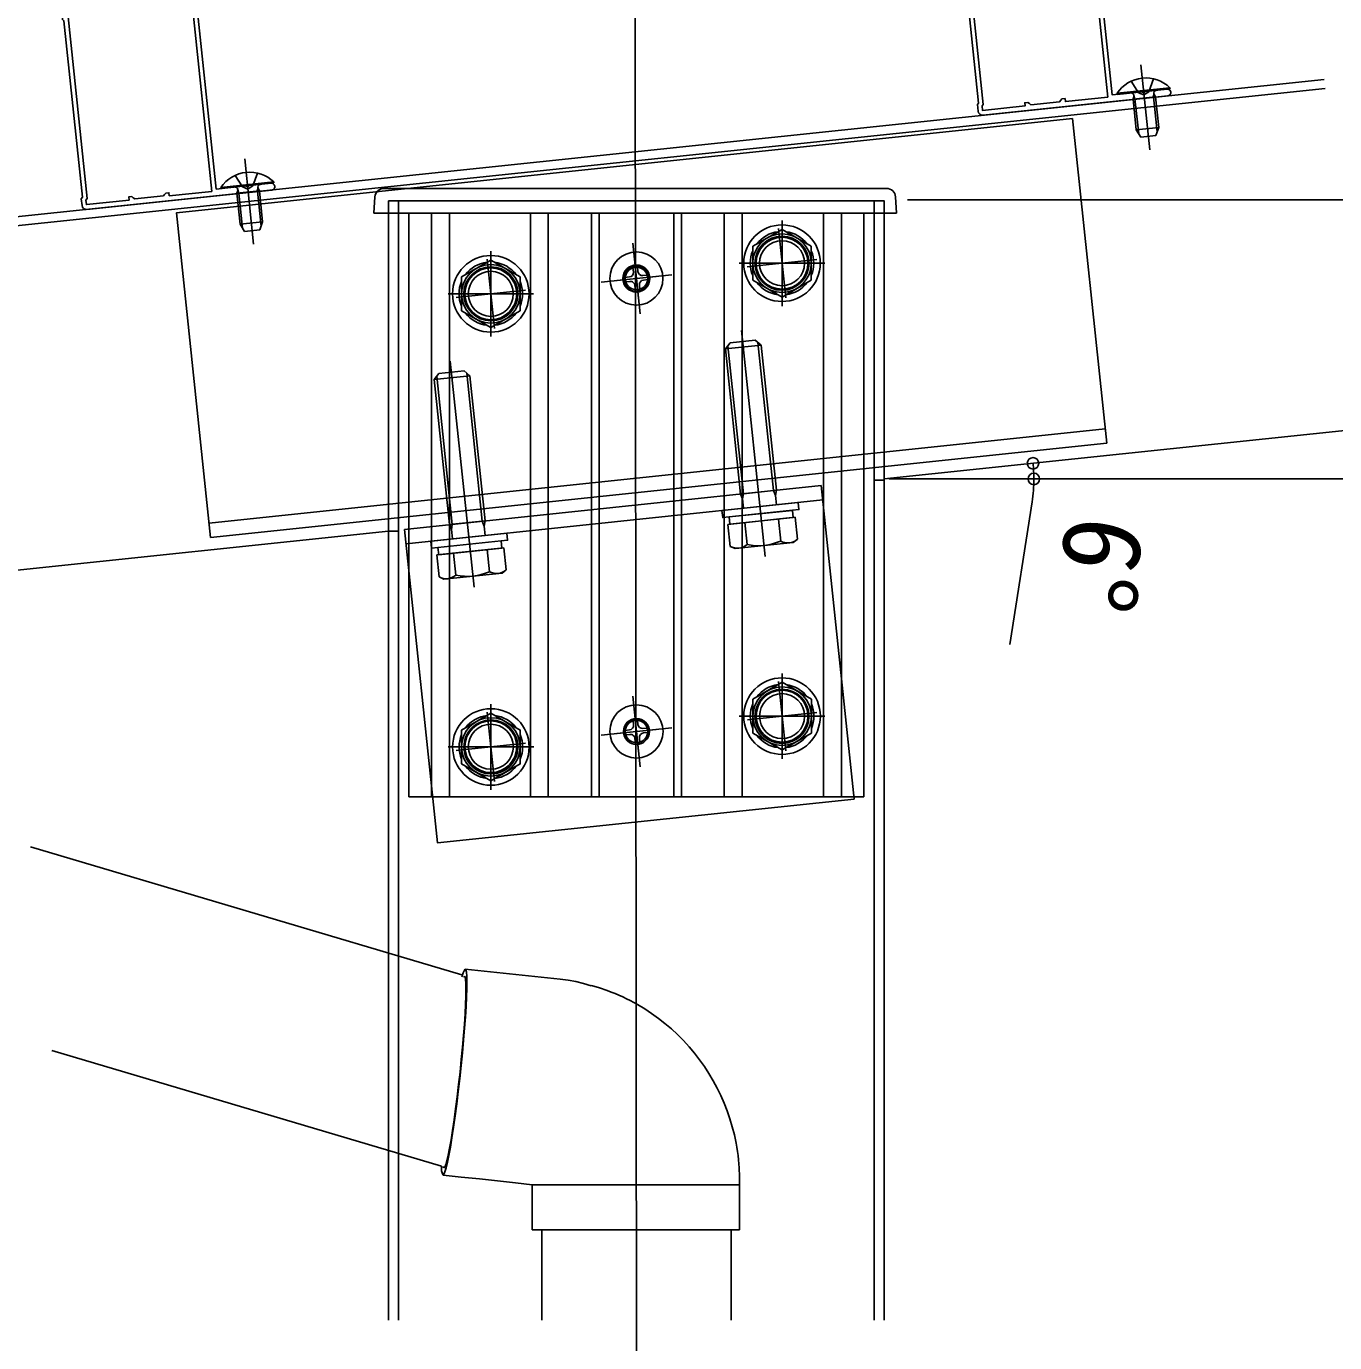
# Model space of a CAD drawing. Units: millimetres, scale not verified. Extents: x -1050 to 1050, y -1566 to 1557.
# Drawn here: x -98 to 192.5, y -1047.1 to -754.9 of the extents above; entities that cross this region are included whole.
import ezdxf
from ezdxf.enums import TextEntityAlignment as Align

# ---------------------------------------------------------------- set-up
doc = ezdxf.new("R2010")
doc.units = ezdxf.units.MM
doc.header["$LTSCALE"] = 8
for name, color, linetype in [('0-2_YKK_11', 7, 'Continuous'), ('0-4_YKK_12', 2, 'Continuous'), ('0-5_YKK_13', 4, 'Continuous'), ('0-7_YKK_D', 6, 'Continuous')]:
    doc.layers.add(name, color=color, linetype=linetype)
doc.styles.add('ＭＳ ゴシック', font='')
doc.styles.get('ＭＳ ゴシック').set_extended_font_data('MS Gothic')

msp = doc.modelspace()

# ---------------------------------------------------------------- linework, layer by layer
at = {"layer": '0-2_YKK_11'}
for points in [[(142.14, -770.586), (137.76, -728.916), (110.212, -731.811), (114.457, -772.203), (114.19, -772.533), (114.293, -773.513), (123.741, -772.52), (123.668, -771.824), (124.364, -771.751), (124.694, -772.018), (125.024, -772.285), (131.388, -771.616), (131.655, -771.286), (131.922, -770.956), (132.619, -770.883), (132.692, -771.579)], [(-56.765, -791.492), (-61.144, -749.821), (-88.693, -752.717), (-84.447, -793.109), (-84.714, -793.438), (-84.611, -794.419), (-75.163, -793.426), (-75.236, -792.729), (-74.54, -792.656), (-74.211, -792.923), (-73.881, -793.19), (-67.516, -792.521), (-67.249, -792.192), (-66.982, -791.862), (-66.286, -791.789), (-66.213, -792.485)]]:
    msp.add_lwpolyline(points, close=True, dxfattribs=at)
for points in [[(138.65, -727.817), (143.092, -770.084), (149.598, -769.4), (149.793, -769.5), (150.34, -769.443), (150.51, -769.304), (155.275, -768.803)], [(113.309, -773.717), (113.152, -772.225), (113.419, -771.895), (109.301, -732.711), (108.971, -732.444), (108.814, -730.952)], [(-60.254, -748.722), (-55.812, -790.989), (-49.306, -790.306), (-49.111, -790.406), (-48.564, -790.348), (-48.395, -790.21), (-43.629, -789.709)], [(-85.595, -794.623), (-85.752, -793.131), (-85.485, -792.801), (-89.604, -753.617), (-89.933, -753.35), (-90.09, -751.858)], [(155.432, -770.295), (143.249, -771.576), (114.408, -774.607)], [(-43.472, -791.201), (-55.655, -792.481), (-84.496, -795.513)]]:
    msp.add_lwpolyline(points, dxfattribs=at)
for centre, radius, start, end in [((155.354, -769.549), 0.75, 275.99999, 96.00001), ((114.304, -773.612), 1, 186.00001, 275.99999), ((-43.551, -790.455), 0.75, 275.99999, 96.00001), ((-84.601, -794.518), 1, 186.00001, 275.99999)]:
    msp.add_arc(centre, radius, start, end, dxfattribs=at)
at = {"layer": '0-4_YKK_12'}
for p, q in [((37.187, -720.128), (37.815, -1413.805)), ((149.427, -763.385), (151.413, -782.281)), ((-111.606, -798.362), (190.141, -766.647)), ((-111.397, -800.351), (190.35, -768.636)), ((-111.397, -800.351), (190.35, -768.636)), ((-49.477, -784.291), (-47.491, -803.187)), ((-17.53, -796.342), (-17.53, -793.604)), ((-15.33, -796.342), (-15.33, -793.604)), ((90.27, -796.342), (90.27, -793.604)), ((-17.53, -796.342), (-17.53, -1042.093)), ((-15.33, -796.342), (-15.33, -1042.093)), ((-13.03, -796.342), (87.97, -796.342)), ((-13.03, -796.342), (-13.03, -925.942)), ((-8.03, -796.342), (-8.03, -925.942)), ((-4.03, -796.342), (-4.03, -925.942)), ((13.97, -796.342), (13.97, -925.942)), ((17.87, -796.342), (17.87, -925.942)), ((27.47, -796.342), (27.47, -925.942)), ((29.17, -796.342), (29.17, -925.942)), ((45.77, -796.342), (45.77, -925.942)), ((47.47, -796.342), (47.47, -925.942)), ((56.97, -796.342), (56.97, -925.942)), ((60.97, -796.342), (60.97, -925.942)), ((78.97, -796.342), (78.97, -925.942)), ((82.97, -796.342), (82.97, -925.942)), ((87.97, -796.342), (87.97, -925.942)), ((90.27, -796.342), (90.27, -1042.093)), ((92.47, -796.342), (92.47, -1042.093)), ((38.296, -818.704), (36.645, -802.991)), ((29.614, -811.673), (45.327, -810.022)), ((92.47, -855.342), (198.294, -844.22)), ((90.27, -855.604), (92.47, -855.604)), ((-103.452, -875.935), (-17.53, -866.904)), ((-17.53, -866.942), (-15.33, -866.942)), ((38.306, -919.254), (36.655, -903.541)), ((29.624, -912.223), (45.337, -910.572)), ((-13.03, -925.942), (87.97, -925.942))]:
    msp.add_line(p, q, dxfattribs=at)
msp.add_lwpolyline([(92.47, -796.342), (92.47, -793.604), (-17.53, -793.604)], dxfattribs=at)
for centre, radius in [((69.77, -807.442), 6), ((69.77, -807.442), 6), ((69.792, -807.45), 6), ((5.148, -814.245), 6), ((5.17, -814.242), 6), ((5.17, -814.242), 6), ((37.47, -810.848), 3), ((37.47, -810.942), 2.75), ((69.77, -908.042), 6), ((69.77, -908.042), 6), ((5.17, -914.842), 6), ((5.17, -914.842), 6), ((37.47, -911.542), 2.75)]:
    msp.add_circle(centre, radius, dxfattribs=at)
at = {"layer": '0-5_YKK_13'}
for p, q in [((155.896, -768.489), (144.161, -769.722)), ((147.298, -767.045), (148.929, -769.606)), ((152.27, -766.522), (151.207, -769.367)), ((155.896, -768.489), (155.922, -768.735)), ((144.161, -769.722), (144.186, -769.969)), ((144.186, -769.969), (155.922, -768.735)), ((147.714, -771.006), (147.867, -770.391)), ((152.687, -770.483), (147.714, -771.006)), ((147.714, -771.006), (148.435, -777.868)), ((148.145, -770.96), (147.856, -770.063)), ((148.145, -770.96), (148.962, -778.738)), ((150.132, -770.092), (148.929, -769.606)), ((150.132, -770.092), (151.207, -769.367)), ((152.256, -770.528), (152.352, -769.59)), ((152.256, -770.528), (153.074, -778.306)), ((152.687, -770.483), (152.41, -769.914)), ((152.687, -770.483), (153.408, -777.345)), ((141.867, -847.436), (134.288, -775.333)), ((153.408, -777.345), (148.435, -777.868)), ((149.409, -779.475), (148.435, -777.868)), ((152.79, -779.12), (149.409, -779.475)), ((153.408, -777.345), (152.79, -779.12)), ((-51.607, -787.95), (-49.975, -790.512)), ((-46.634, -787.428), (-47.697, -790.272)), ((-43.008, -789.395), (-54.744, -790.628)), ((-54.744, -790.628), (-54.718, -790.875)), ((-54.718, -790.875), (-42.983, -789.641)), ((-51.19, -791.911), (-51.037, -791.297)), ((-46.218, -791.389), (-51.19, -791.911)), ((-51.19, -791.911), (-50.469, -798.774)), ((-50.76, -791.866), (-51.048, -790.968)), ((-50.76, -791.866), (-49.942, -799.643)), ((-48.773, -790.997), (-49.975, -790.512)), ((-48.773, -790.997), (-47.697, -790.272)), ((-46.648, -791.434), (-46.552, -790.496)), ((-46.648, -791.434), (-45.831, -799.211)), ((-46.218, -791.389), (-46.495, -790.82)), ((-46.218, -791.389), (-45.496, -798.251)), ((-43.008, -789.395), (-42.983, -789.641)), ((93.003, -790.842), (-18.562, -790.842)), ((-20.558, -792.72), (-20.78, -796.342)), ((94.999, -792.72), (95.22, -796.342)), ((-19.306, -796.342), (-20.78, -796.342)), ((-18.78, -796.342), (-19.306, -796.342)), ((93.72, -796.342), (-18.78, -796.342)), ((93.747, -796.342), (93.22, -796.342)), ((95.22, -796.342), (93.747, -796.342)), ((-45.496, -798.251), (-50.469, -798.774)), ((-49.496, -800.381), (-50.469, -798.774)), ((-46.114, -800.025), (-49.496, -800.381)), ((-45.496, -798.251), (-46.114, -800.025)), ((70.602, -815.158), (68.982, -799.743)), ((69.792, -816.95), (69.792, -797.95)), ((5.958, -821.952), (4.338, -806.537)), ((5.148, -823.745), (5.148, -804.745)), ((37.013, -806.497), (37.928, -815.199)), ((60.292, -807.45), (79.292, -807.45)), ((77.5, -806.64), (62.085, -808.261)), ((41.821, -810.39), (33.119, -811.305)), ((39.014, -811.188), (40.009, -811.084)), ((-4.352, -814.245), (14.648, -814.245)), ((12.856, -813.435), (-2.559, -815.055)), ((66.081, -872.595), (60.803, -822.372)), ((58.279, -825.151), (57.211, -826.47)), ((65.168, -825.633), (57.211, -826.47)), ((57.211, -826.47), (60.598, -858.692)), ((57.788, -825.758), (61.243, -858.624)), ((63.849, -824.565), (58.279, -825.151)), ((63.849, -824.565), (65.168, -825.633)), ((64.455, -825.057), (67.91, -857.924)), ((68.554, -857.856), (65.168, -825.633)), ((1.438, -879.39), (-3.841, -829.166)), ((-6.364, -831.945), (-7.432, -833.264)), ((0.524, -832.428), (-7.432, -833.264)), ((-6.856, -832.552), (-3.401, -865.419)), ((-0.795, -831.36), (-6.364, -831.945)), ((-0.795, -831.36), (0.524, -832.428)), ((-0.188, -831.851), (3.266, -864.718)), ((3.91, -864.65), (0.524, -832.428)), ((-7.432, -833.264), (-4.046, -865.487)), ((-57.372, -865.159), (141.532, -844.253)), ((-57.038, -868.341), (141.867, -847.436)), ((-13.991, -866.532), (78.5, -856.811)), ((-13.991, -866.532), (78.5, -856.811)), ((68.554, -857.856), (60.598, -858.692)), ((60.598, -858.692), (61.038, -859.775)), ((61.038, -859.775), (61.243, -858.624)), ((68.349, -859.006), (67.91, -857.924)), ((68.349, -859.006), (68.554, -857.856)), ((68.567, -861.072), (68.349, -859.006)), ((78.5, -856.811), (85.817, -926.427)), ((78.5, -856.811), (85.817, -926.427)), ((-13.656, -869.714), (78.834, -859.993)), ((-13.656, -869.714), (78.834, -859.993)), ((61.255, -861.841), (61.038, -859.775)), ((3.91, -864.65), (-4.046, -865.487)), ((3.706, -865.8), (3.266, -864.718)), ((3.706, -865.8), (3.91, -864.65)), ((57.781, -865.424), (72.71, -863.854)), ((61.267, -865.057), (69.223, -864.221)), ((68.977, -864.247), (69.492, -869.139)), ((72.71, -863.854), (73.224, -868.747)), ((-4.046, -865.487), (-3.606, -866.569)), ((-3.606, -866.569), (-3.401, -865.419)), ((-3.389, -868.635), (-3.606, -866.569)), ((3.923, -867.867), (3.706, -865.8)), ((57.781, -865.424), (58.295, -870.316)), ((61.513, -865.031), (62.027, -869.924)), ((-6.863, -872.218), (8.066, -870.649)), ((8.066, -870.649), (8.58, -875.541)), ((59.356, -870.788), (58.295, -870.316)), ((59.356, -870.788), (72.285, -869.429)), ((72.285, -869.429), (73.224, -868.747)), ((-6.863, -872.218), (-6.349, -877.11)), ((-3.377, -871.852), (4.579, -871.015)), ((-3.131, -871.826), (-2.617, -876.718)), ((4.334, -871.041), (4.848, -875.934)), ((-5.288, -877.583), (7.641, -876.224)), ((7.641, -876.224), (8.58, -875.541)), ((-5.288, -877.583), (-6.349, -877.11)), ((69.803, -917.5), (69.803, -898.5)), ((68.993, -900.293), (70.613, -915.708)), ((68.993, -900.293), (70.613, -915.708)), ((5.17, -924.342), (5.17, -905.342)), ((4.349, -907.087), (5.969, -922.502)), ((4.349, -907.087), (5.969, -922.502)), ((37.023, -907.046), (37.938, -915.748)), ((37.023, -907.046), (37.938, -915.748)), ((60.303, -908), (79.303, -908)), ((77.51, -907.19), (62.095, -908.81)), ((77.51, -907.19), (62.095, -908.81)), ((41.832, -910.94), (33.13, -911.855)), ((41.832, -910.94), (33.13, -911.855)), ((39.025, -911.738), (40.019, -911.633)), ((12.866, -913.984), (-2.549, -915.605)), ((12.866, -913.984), (-2.549, -915.605)), ((-4.33, -914.842), (14.67, -914.842)), ((-1.31, -965.42), (-97.03, -937.037)), ((-92.278, -982.254), (-5.796, -1007.898)), ((14.361, -1022.02), (14.361, -1012.02)), ((14.361, -1012.02), (14.405, -1012.02)), ((14.405, -1012.02), (60.361, -1012.02)), ((60.361, -1012.02), (60.361, -1022.02)), ((14.361, -1022.02), (60.361, -1022.02)), ((16.47, -1022.02), (16.47, -1042.093)), ((58.47, -1022.02), (58.47, -1042.093))]:
    msp.add_line(p, q, dxfattribs=at)
for points in [[(-57.038, -868.341), (-64.616, -796.239), (134.288, -775.333)], [(37.811, -809.304), (37.706, -808.309), (36.712, -808.414), (36.816, -809.408)], [(35.926, -810.507), (34.932, -810.612), (35.036, -811.606), (36.031, -811.502)], [(37.13, -812.392), (37.234, -813.386), (38.229, -813.282), (38.124, -812.287)], [(40.009, -811.084), (39.904, -810.089), (38.91, -810.194)], [(-13.991, -866.532), (-6.674, -936.148), (85.817, -926.427)], [(-13.991, -866.532), (-6.674, -936.148), (85.817, -926.427)], [(35.937, -911.057), (34.942, -911.161), (35.047, -912.156), (36.041, -912.051)], [(37.821, -909.853), (37.717, -908.859), (36.722, -908.963), (36.827, -909.958)], [(40.019, -911.633), (39.915, -910.639), (38.92, -910.743)], [(37.14, -912.941), (37.245, -913.936), (38.239, -913.831), (38.135, -912.837)], [(-5.452, -1009.881), (-5.256, -1009.7), (-5.023, -1009.162), (-4.759, -1008.275), (-4.467, -1007.052), (-4.152, -1005.513), (-3.819, -1003.683), (-3.473, -1001.589), (-3.119, -999.266), (-2.763, -996.749), (-2.411, -994.079), (-2.068, -991.298), (-1.74, -988.448), (-1.432, -985.577), (-1.148, -982.727), (-0.893, -979.946), (-0.672, -977.276), (-0.487, -974.759), (-0.342, -972.436), (-0.238, -970.342), (-0.179, -968.512), (-0.163, -966.973), (-0.193, -965.75), (-0.266, -964.863), (-0.383, -964.325), (-0.54, -964.144)], [(27.433, -967.855), (25.748, -967.326), (24.032, -966.923), (22.289, -966.634), (20.531, -966.416), (13.504, -965.659), (-0.54, -964.144)], [(-0.711, -965.735), (-0.559, -965.917), (-0.449, -966.46), (-0.382, -967.355), (-0.36, -968.586), (-0.383, -970.132), (-0.451, -971.967), (-0.562, -974.06), (-0.715, -976.374), (-0.907, -978.87), (-1.135, -981.506), (-1.394, -984.235), (-1.681, -987.012), (-1.991, -989.79), (-2.317, -992.519), (-2.656, -995.155), (-3, -997.651), (-3.344, -999.965), (-3.682, -1002.058), (-4.009, -1003.893), (-4.318, -1005.439), (-4.604, -1006.67), (-4.863, -1007.565), (-5.09, -1008.108), (-5.281, -1008.29)], [(-0.926, -965.961), (-0.902, -965.917), (-0.711, -965.735)], [(27.48, -967.772), (29.246, -968.337), (31.001, -968.932), (31.87, -969.251), (32.731, -969.589), (33.584, -969.95), (34.428, -970.332), (35.263, -970.734), (36.09, -971.156), (37.715, -972.049), (39.304, -973.005), (40.852, -974.024), (42.357, -975.105), (43.816, -976.248), (45.227, -977.451), (46.587, -978.71), (47.895, -980.024), (49.147, -981.391), (50.343, -982.808), (51.48, -984.272), (52.555, -985.782), (53.568, -987.335), (54.516, -988.929), (55.399, -990.56), (56.213, -992.226), (56.958, -993.924), (57.632, -995.651), (58.232, -997.405), (58.76, -999.182), (59.217, -1000.98), (59.603, -1002.795), (59.767, -1003.709), (59.911, -1004.625), (60.032, -1005.544), (60.13, -1006.465), (60.205, -1007.388), (60.261, -1008.312), (60.327, -1010.165), (60.361, -1012.02)], [(-5.281, -1008.29), (-5.433, -1008.108), (-5.473, -1007.974)], [(14.367, -1012.02), (10.634, -1011.615), (6.642, -1011.185), (2.607, -1010.75), (-1.427, -1010.315), (-5.461, -1009.88)]]:
    msp.add_lwpolyline(points, dxfattribs=at)
for points in [[(69.792, -799.945), (63.292, -803.698), (63.292, -811.203), (69.792, -814.956), (76.292, -811.203), (76.292, -803.698)], [(5.148, -806.739), (-1.352, -810.492), (-1.352, -817.998), (5.148, -821.75), (11.648, -817.998), (11.648, -810.492)], [(73.364, -860.568), (56.457, -862.345), (56.625, -863.936), (73.531, -862.159)], [(72.089, -862.311), (58.067, -863.785), (58.234, -865.376), (72.257, -863.902)], [(8.72, -867.362), (-8.187, -869.139), (-8.019, -870.731), (8.888, -868.954)], [(7.445, -869.105), (-6.577, -870.579), (-6.41, -872.17), (7.613, -870.696)], [(69.803, -900.495), (63.303, -904.247), (63.303, -911.753), (69.803, -915.506), (76.303, -911.753), (76.303, -904.247)], [(5.17, -907.337), (-1.33, -911.09), (-1.33, -918.595), (5.17, -922.348), (11.67, -918.595), (11.67, -911.09)]]:
    msp.add_lwpolyline(points, close=True, dxfattribs=at)
for centre, radius in [((69.792, -807.45), 8.5), ((69.792, -807.45), 6.5), ((69.792, -807.45), 5.75), ((69.792, -807.45), 5), ((5.148, -814.245), 8.5), ((37.47, -810.848), 5.9), ((5.148, -814.245), 6.5), ((5.148, -814.245), 5.75), ((5.148, -814.245), 5), ((37.47, -810.848), 2.875), ((37.47, -810.848), 2.5), ((69.803, -908), 8.5), ((69.803, -908), 6.5), ((69.803, -908), 5.75), ((69.803, -908), 5.75), ((69.803, -908), 5), ((69.803, -908), 5), ((37.481, -911.397), 5.9), ((5.17, -914.842), 8.5), ((5.17, -914.842), 6.5), ((37.481, -911.397), 2.875), ((37.481, -911.397), 2.875), ((5.159, -914.795), 5.75), ((5.159, -914.795), 5.75), ((5.159, -914.795), 5), ((5.159, -914.795), 5), ((37.481, -911.397), 2.5), ((37.481, -911.397), 2.5)]:
    msp.add_circle(centre, radius, dxfattribs=at)
for centre, radius, start, end in [((150.545, -774.026), 7.7, 45.98312, 146.01688), ((147.285, -770.246), 0.6, 346.03043, 96), ((152.949, -769.651), 0.6, 96, 205.96957), ((-48.359, -794.932), 7.7, 45.98312, 146.01688), ((-51.62, -791.152), 0.6, 346.03043, 96), ((-45.955, -790.557), 0.6, 96, 205.96957), ((-18.562, -792.842), 2, 90, 176.5), ((93.003, -792.842), 2, 3.5, 90), ((69.792, -807.45), 7.05, 97.21814, 142.78186), ((69.792, -807.45), 7.05, 37.21814, 82.78186), ((69.792, -807.45), 7.05, 157.21814, 202.78186), ((69.792, -807.45), 7.05, 337.21814, 22.78186), ((5.148, -814.245), 7.05, 97.21814, 142.78186), ((5.148, -814.245), 7.05, 37.21814, 82.78186), ((35.822, -809.513), 1, 276, 6), ((38.805, -809.199), 1, 186, 276), ((5.148, -814.245), 7.05, 157.21814, 202.78186), ((5.148, -814.245), 7.05, 337.21814, 22.78186), ((36.135, -812.496), 1, 6, 96), ((39.119, -812.183), 1, 96, 186), ((69.792, -807.45), 7.05, 217.21814, 262.78186), ((69.792, -807.45), 7.05, 277.21814, 322.78186), ((5.148, -814.245), 7.05, 217.21814, 262.78186), ((5.148, -814.245), 7.05, 277.21814, 322.78186), ((59.875, -867.393), 3.323, 241.61575, 310.38425), ((64.522, -857.757), 12.419, 258.41205, 293.58795), ((71.071, -866.216), 3.323, 241.61575, 310.38425), ((-0.122, -864.552), 12.419, 258.41205, 293.58795), ((6.427, -873.01), 3.323, 241.61575, 310.38425), ((-4.769, -874.187), 3.323, 241.61575, 310.38425), ((69.803, -908), 7.05, 97.21814, 142.78186), ((69.803, -908), 7.05, 37.21814, 82.78186), ((69.803, -908), 7.05, 157.21814, 202.78186), ((69.803, -908), 7.05, 337.21814, 22.78186), ((5.17, -914.842), 7.05, 97.21814, 142.78186), ((5.17, -914.842), 7.05, 37.21814, 82.78186), ((35.832, -910.062), 1, 276, 6), ((38.816, -909.749), 1, 186, 276), ((39.129, -912.732), 1, 96, 186), ((5.17, -914.842), 7.05, 157.21814, 202.78186), ((5.17, -914.842), 7.05, 337.21814, 22.78186), ((36.146, -913.046), 1, 6, 96), ((69.803, -908), 7.05, 217.21814, 262.78186), ((69.803, -908), 7.05, 277.21814, 322.78186), ((5.17, -914.842), 7.05, 217.21814, 262.78186), ((5.17, -914.842), 7.05, 277.21814, 322.78186), ((2.63, -966.492), 3.945, 143.47816, 171.14296), ((-2.186, -1008.259), 3.646, 174.32256, 206.40951)]:
    msp.add_arc(centre, radius, start, end, dxfattribs=at)
at = {"layer": '0-7_YKK_D'}
for p, q in [((97.612, -793.342), (404.662, -793.342)), ((93.47, -855.342), (404.662, -855.342)), ((93.47, -855.342), (126.691, -855.342)), ((93.47, -855.342), (404.662, -855.342)), ((125.3, -860.427), (120.395, -892.095))]:
    msp.add_line(p, q, dxfattribs=at)
for centre in [(125.509, -851.87), (125.691, -855.342)]:
    msp.add_circle(centre, 1.275, dxfattribs=at)
for start, end in [(360, 6), (351.19537, 360)]:
    msp.add_arc((92.47, -855.342), 33.221, start, end, dxfattribs=at)

# ---------------------------------------------------------------- texts
at = {"layer": '0-7_YKK_D', "style": 'ＭＳ ゴシック'}
msp.add_text('6°', height=17.6, rotation=261.195, dxfattribs=at).set_placement((128.097, -861.965), align=Align.BOTTOM_LEFT)

doc.saveas('drawing.dxf')
